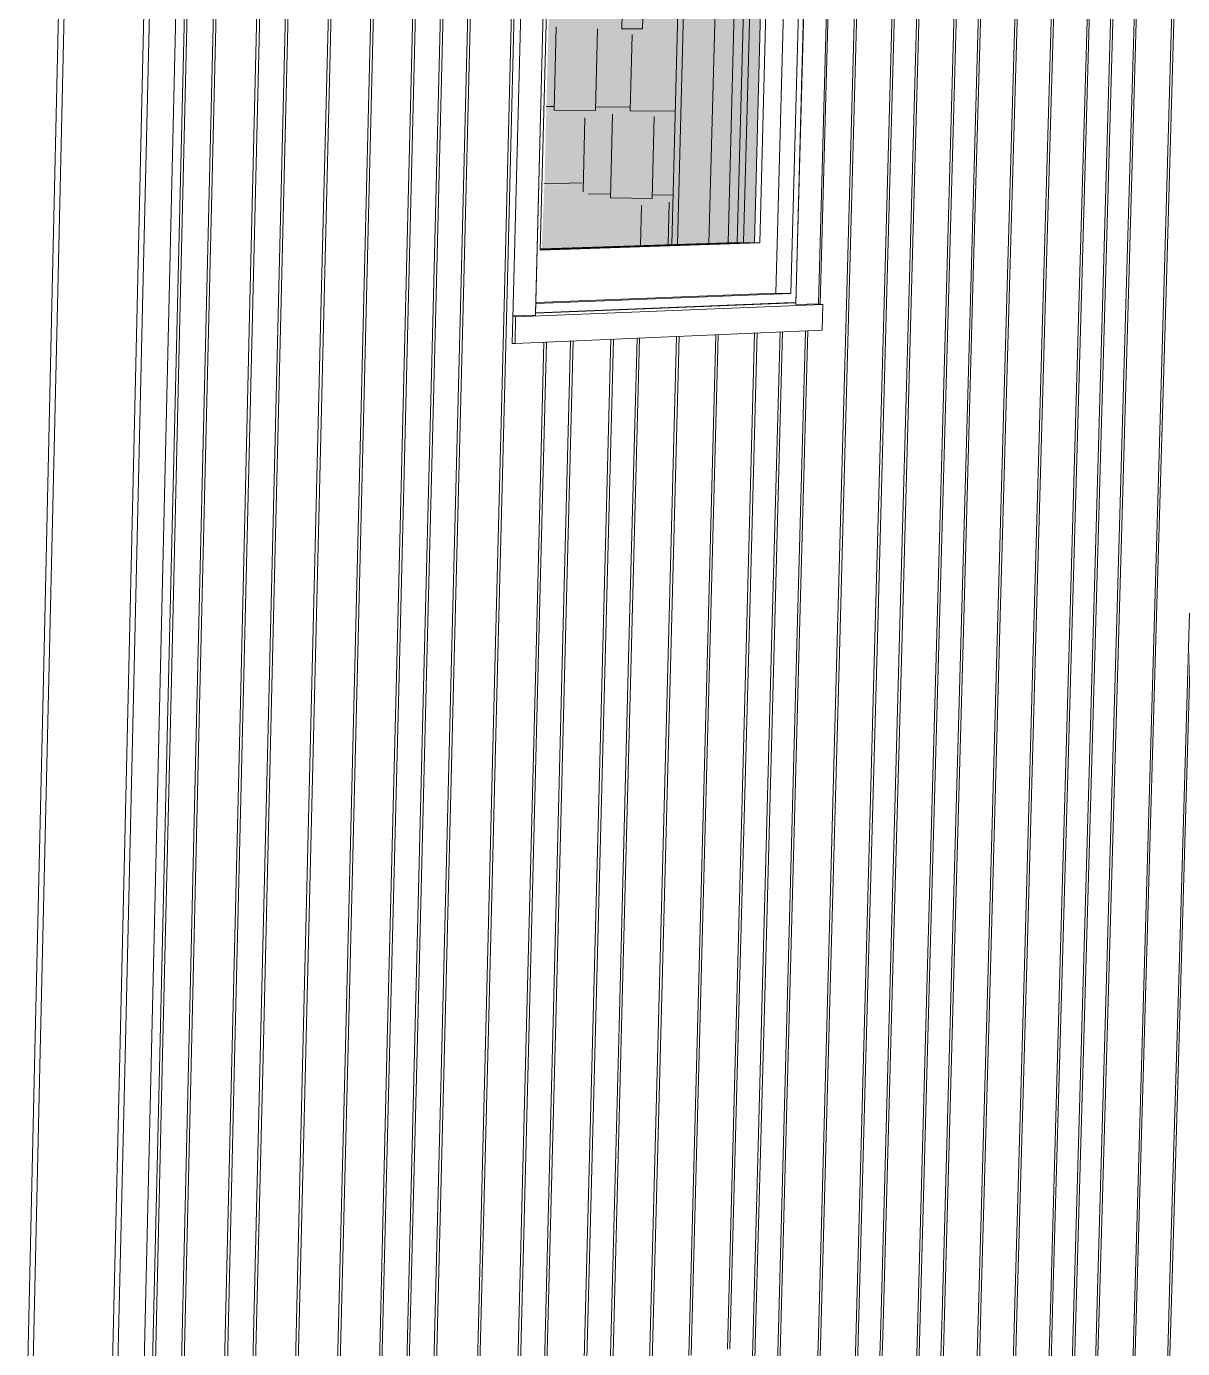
# Model space of a CAD drawing. Header units: inches. Extents: x 5690 to 5695, y -585 to 907.
# Drawn here: x 5694.6851 to 5694.7855, y 381.9184 to 382.0332 of the extents above; entities that cross this region are included whole.
import ezdxf

# ---------------------------------------------------------------- set-up
doc = ezdxf.new("R2010")
doc.units = ezdxf.units.IN
doc.header["$MEASUREMENT"] = 0
doc.layers.add('A-GLAZ-1', color=151, linetype='Continuous', lineweight=13, transparency=0.75)
for name, color, linetype, lineweight in [('A-GLAZ-2', 151, 'Continuous', 9), ('A-WALL-1', 113, 'Continuous', 9), ('A-WALL-PATT-1', 111, 'Continuous', 9), ('I-WALL', 2, 'Continuous', 13), ('I-WALL-1', 2, 'Continuous', 9), ('M-HVAC-DUCT', 70, 'Continuous', 9)]:
    doc.layers.add(name, color=color, linetype=linetype, lineweight=lineweight)

# ---------------------------------------------------------------- blocks, each defined once
blk = doc.blocks.new('FP_128-3D View 1 Copy 1 Copy 1 Copy 1')
at = {"layer": 'A-WALL-PATT-1'}
for p, q in [((-8118.3187, 382.03295), (-8118.31852, 382.04022)), ((-8118.3169, 382.03295), (-8118.31671, 382.04022)), ((-8118.32458, 382.02589), (-8118.32439, 382.03313)), ((-8118.32099, 382.02587), (-8118.32081, 382.03296)), ((-8118.3187, 382.03295), (-8118.3169, 382.03295)), ((-8118.31799, 382.02584), (-8118.31782, 382.03247)), ((-8118.32526, 382.02621), (-8118.32457, 382.02621)), ((-8118.32098, 382.02618), (-8118.31798, 382.02616)), ((-8118.32458, 382.02589), (-8118.32099, 382.02587)), ((-8118.32207, 382.01881), (-8118.3219, 382.02524)), ((-8118.31969, 382.01829), (-8118.3195, 382.02554)), ((-8118.31799, 382.02584), (-8118.31407, 382.02581)), ((-8118.31608, 382.01824), (-8118.31589, 382.02535)), ((-8118.32162, 382.01863), (-8118.31968, 382.0186)), ((-8118.31969, 382.01829), (-8118.31608, 382.01824)), ((-8118.31607, 382.01856), (-8118.31426, 382.01853)), ((-8118.31467, 382.01422), (-8118.31458, 382.0179)), ((-8118.31709, 382.01415), (-8118.317, 382.01762))]:
    blk.add_line(p, q, dxfattribs=at)
blk = doc.blocks.new('FP_131-3D View 1 Copy 1 Copy 1 Copy 1')
at = {"layer": 'A-WALL-PATT-1'}
for p, q in [((-8118.3573, 382.00779), (-8118.35653, 382.04057)), ((-8118.35706, 382.0078), (-8118.35629, 382.04057)), ((-8118.35479, 382.00789), (-8118.35401, 382.04056)), ((-8118.35455, 382.0079), (-8118.35377, 382.04056)), ((-8118.35101, 382.00804), (-8118.35023, 382.04055)), ((-8118.35077, 382.00805), (-8118.34999, 382.04055)), ((-8118.34854, 382.00813), (-8118.34776, 382.04055)), ((-8118.3483, 382.00814), (-8118.34752, 382.04055)), ((-8118.34482, 382.00828), (-8118.34403, 382.04054)), ((-8118.34458, 382.00829), (-8118.3438, 382.04054)), ((-8118.34113, 382.00842), (-8118.34035, 382.04054)), ((-8118.3409, 382.00843), (-8118.34011, 382.04054)), ((-8118.33748, 382.00857), (-8118.33669, 382.04053)), ((-8118.33725, 382.00858), (-8118.33646, 382.04053)), ((-8118.33509, 382.00866), (-8118.3343, 382.04053)), ((-8118.33486, 382.00867), (-8118.33407, 382.04053)), ((-8118.33272, 382.00875), (-8118.33192, 382.04052)), ((-8118.33249, 382.00876), (-8118.33169, 382.04052)), ((-8118.32892, 382.0089), (-8118.32812, 382.04052)), ((-8118.32869, 382.00891), (-8118.32789, 382.04051)), ((-8118.29917, 382.01006), (-8118.29835, 382.04046)), ((-8118.29897, 382.01007), (-8118.29814, 382.04046)), ((-8118.2959, 382.01019), (-8118.29507, 382.04046)), ((-8118.29569, 382.0102), (-8118.29487, 382.04046)), ((-8118.29376, 382.01027), (-8118.29293, 382.04045)), ((-8118.29355, 382.01028), (-8118.29272, 382.04045)), ((-8118.29053, 382.0104), (-8118.2897, 382.04045)), ((-8118.29033, 382.01041), (-8118.2895, 382.04045)), ((-8118.28842, 382.01048), (-8118.28759, 382.04044)), ((-8118.28822, 382.01049), (-8118.28738, 382.04044)), ((-8118.28524, 382.01061), (-8118.28441, 382.04044)), ((-8118.28504, 382.01061), (-8118.2842, 382.04044)), ((-8118.28209, 382.01073), (-8118.28125, 382.04043)), ((-8118.28189, 382.01074), (-8118.28105, 382.04043)), ((-8118.27897, 382.01085), (-8118.27813, 382.04043)), ((-8118.27877, 382.01086), (-8118.27793, 382.04043)), ((-8118.27692, 382.01093), (-8118.27608, 382.04042)), ((-8118.27672, 382.01094), (-8118.27588, 382.04042)), ((-8118.27489, 382.01101), (-8118.27404, 382.04042)), ((-8118.27469, 382.01102), (-8118.27385, 382.04042)), ((-8118.27163, 382.01114), (-8118.27078, 382.04041)), ((-8118.27143, 382.01114), (-8118.27059, 382.04041)), ((-8118.27573, 381.98171), (-8118.27489, 382.01101)), ((-8118.27553, 381.98172), (-8118.27469, 382.01102)), ((-8118.27489, 382.01101), (-8118.27489, 382.01101)), ((-8118.27469, 382.01102), (-8118.27469, 382.01102)), ((-8118.27247, 381.98197), (-8118.27163, 382.01114)), ((-8118.27228, 381.98198), (-8118.27143, 382.01114)), ((-8118.27163, 382.01114), (-8118.27163, 382.01114)), ((-8118.27143, 382.01114), (-8118.27143, 382.01114)), ((-8118.3, 381.97978), (-8118.29917, 382.01006)), ((-8118.29979, 381.97979), (-8118.29897, 382.01007)), ((-8118.29917, 382.01006), (-8118.29917, 382.01006)), ((-8118.29897, 382.01007), (-8118.29897, 382.01007)), ((-8118.29673, 381.98004), (-8118.2959, 382.01019)), ((-8118.29652, 381.98005), (-8118.29569, 382.0102)), ((-8118.2959, 382.01019), (-8118.2959, 382.01019)), ((-8118.29569, 382.0102), (-8118.29569, 382.0102)), ((-8118.29459, 381.98021), (-8118.29376, 382.01027)), ((-8118.29438, 381.98022), (-8118.29355, 382.01028)), ((-8118.29376, 382.01027), (-8118.29376, 382.01027)), ((-8118.29355, 382.01028), (-8118.29355, 382.01028)), ((-8118.29136, 381.98046), (-8118.29053, 382.0104)), ((-8118.29116, 381.98048), (-8118.29033, 382.01041)), ((-8118.29053, 382.0104), (-8118.29053, 382.0104)), ((-8118.29033, 382.01041), (-8118.29033, 382.01041)), ((-8118.28925, 381.98063), (-8118.28842, 382.01048)), ((-8118.28905, 381.98065), (-8118.28822, 382.01049)), ((-8118.28842, 382.01048), (-8118.28842, 382.01048)), ((-8118.28822, 382.01049), (-8118.28822, 382.01049)), ((-8118.28608, 381.98088), (-8118.28524, 382.01061)), ((-8118.28588, 381.9809), (-8118.28504, 382.01061)), ((-8118.28524, 382.01061), (-8118.28524, 382.01061)), ((-8118.28504, 382.01061), (-8118.28504, 382.01061)), ((-8118.28293, 381.98113), (-8118.28209, 382.01073)), ((-8118.28273, 381.98115), (-8118.28189, 382.01074)), ((-8118.28209, 382.01073), (-8118.28209, 382.01073)), ((-8118.28189, 382.01074), (-8118.28189, 382.01074)), ((-8118.27981, 381.98138), (-8118.27897, 382.01085)), ((-8118.27961, 381.9814), (-8118.27877, 382.01086)), ((-8118.27897, 382.01085), (-8118.27897, 382.01085)), ((-8118.27877, 382.01086), (-8118.27877, 382.01086)), ((-8118.27776, 381.98155), (-8118.27692, 382.01093)), ((-8118.27756, 381.98156), (-8118.27672, 382.01094)), ((-8118.27692, 382.01093), (-8118.27692, 382.01093)), ((-8118.27672, 382.01094), (-8118.27672, 382.01094)), ((-8118.33351, 381.97711), (-8118.33272, 382.00875)), ((-8118.33328, 381.97713), (-8118.33249, 382.00876)), ((-8118.33272, 382.00875), (-8118.33272, 382.00875)), ((-8118.33249, 382.00876), (-8118.33249, 382.00876)), ((-8118.32972, 381.97741), (-8118.32892, 382.0089)), ((-8118.32949, 381.97743), (-8118.32869, 382.00891)), ((-8118.32892, 382.0089), (-8118.32892, 382.0089)), ((-8118.32869, 382.00891), (-8118.32869, 382.00891)), ((-8118.35807, 381.97516), (-8118.3573, 382.00779)), ((-8118.35782, 381.97517), (-8118.35706, 382.0078)), ((-8118.3573, 382.00779), (-8118.3573, 382.00779)), ((-8118.35706, 382.0078), (-8118.35706, 382.0078)), ((-8118.35556, 381.97536), (-8118.35479, 382.00789)), ((-8118.35532, 381.97537), (-8118.35455, 382.0079)), ((-8118.35479, 382.00789), (-8118.35479, 382.00789)), ((-8118.35455, 382.0079), (-8118.35455, 382.0079)), ((-8118.35178, 381.97566), (-8118.35101, 382.00804)), ((-8118.35154, 381.97567), (-8118.35077, 382.00805)), ((-8118.35101, 382.00804), (-8118.35101, 382.00804)), ((-8118.35077, 382.00805), (-8118.35077, 382.00805)), ((-8118.34931, 381.97585), (-8118.34854, 382.00813)), ((-8118.34908, 381.97587), (-8118.3483, 382.00814)), ((-8118.34854, 382.00813), (-8118.34854, 382.00813)), ((-8118.3483, 382.00814), (-8118.3483, 382.00814)), ((-8118.3456, 381.97615), (-8118.34482, 382.00828)), ((-8118.34536, 381.97617), (-8118.34458, 382.00829)), ((-8118.34482, 382.00828), (-8118.34482, 382.00828)), ((-8118.34458, 382.00829), (-8118.34458, 382.00829)), ((-8118.34192, 381.97644), (-8118.34113, 382.00842)), ((-8118.34168, 381.97646), (-8118.3409, 382.00843)), ((-8118.34113, 382.00842), (-8118.34113, 382.00842)), ((-8118.3409, 382.00843), (-8118.3409, 382.00843)), ((-8118.33827, 381.97673), (-8118.33748, 382.00857)), ((-8118.33804, 381.97675), (-8118.33725, 382.00858)), ((-8118.33748, 382.00857), (-8118.33748, 382.00857)), ((-8118.33725, 382.00858), (-8118.33725, 382.00858)), ((-8118.33589, 381.97692), (-8118.33509, 382.00866)), ((-8118.33565, 381.97694), (-8118.33486, 382.00867)), ((-8118.33509, 382.00866), (-8118.33509, 382.00866)), ((-8118.33486, 382.00867), (-8118.33486, 382.00867)), ((-8118.30791, 381.97915), (-8118.30718, 382.00654)), ((-8118.30769, 381.97916), (-8118.30696, 382.00655)), ((-8118.3057, 381.97932), (-8118.30497, 382.00664)), ((-8118.30549, 381.97934), (-8118.30476, 382.00665)), ((-8118.30351, 381.9795), (-8118.30277, 382.00674)), ((-8118.3033, 381.97951), (-8118.30256, 382.00674)), ((-8118.32618, 381.97769), (-8118.32547, 382.00575)), ((-8118.32596, 381.97771), (-8118.32524, 382.00576)), ((-8118.32387, 381.97788), (-8118.32315, 382.00585)), ((-8118.32364, 381.97789), (-8118.32293, 382.00586)), ((-8118.32039, 381.97815), (-8118.31966, 382.006)), ((-8118.32016, 381.97817), (-8118.31944, 382.00601)), ((-8118.31811, 381.97834), (-8118.31738, 382.0061)), ((-8118.31789, 381.97835), (-8118.31716, 382.00611)), ((-8118.31468, 381.97861), (-8118.31395, 382.00625)), ((-8118.31446, 381.97863), (-8118.31373, 382.00626)), ((-8118.31128, 381.97888), (-8118.31055, 382.00636)), ((-8118.31106, 381.9789), (-8118.31033, 382.00636)), ((-8118.28356, 381.95168), (-8118.28273, 381.98115)), ((-8118.28273, 381.98115), (-8118.28273, 381.98115)), ((-8118.28064, 381.95203), (-8118.27981, 381.98138)), ((-8118.28044, 381.95205), (-8118.27961, 381.9814)), ((-8118.27981, 381.98138), (-8118.27981, 381.98138)), ((-8118.27961, 381.9814), (-8118.27961, 381.9814)), ((-8118.2786, 381.95227), (-8118.27776, 381.98155)), ((-8118.2784, 381.95229), (-8118.27756, 381.98156)), ((-8118.27776, 381.98155), (-8118.27776, 381.98155)), ((-8118.27756, 381.98156), (-8118.27756, 381.98156)), ((-8118.27657, 381.95251), (-8118.27573, 381.98171)), ((-8118.27637, 381.95254), (-8118.27553, 381.98172)), ((-8118.27573, 381.98171), (-8118.27573, 381.98171)), ((-8118.27553, 381.98172), (-8118.27553, 381.98172)), ((-8118.27331, 381.9529), (-8118.27247, 381.98197)), ((-8118.27312, 381.95293), (-8118.27228, 381.98198)), ((-8118.27247, 381.98197), (-8118.27247, 381.98197)), ((-8118.27228, 381.98198), (-8118.27228, 381.98198)), ((-8118.27028, 381.95327), (-8118.26944, 381.98221)), ((-8118.27009, 381.95329), (-8118.26925, 381.98222)), ((-8118.29755, 381.95), (-8118.29673, 381.98004)), ((-8118.29734, 381.95002), (-8118.29652, 381.98005)), ((-8118.29673, 381.98004), (-8118.29673, 381.98004)), ((-8118.29652, 381.98005), (-8118.29652, 381.98005)), ((-8118.29541, 381.95026), (-8118.29459, 381.98021)), ((-8118.29521, 381.95028), (-8118.29438, 381.98022)), ((-8118.29459, 381.98021), (-8118.29459, 381.98021)), ((-8118.29438, 381.98022), (-8118.29438, 381.98022)), ((-8118.29219, 381.95064), (-8118.29136, 381.98046)), ((-8118.29199, 381.95067), (-8118.29116, 381.98048)), ((-8118.29136, 381.98046), (-8118.29136, 381.98046)), ((-8118.29116, 381.98048), (-8118.29116, 381.98048)), ((-8118.29008, 381.95089), (-8118.28925, 381.98063)), ((-8118.28988, 381.95092), (-8118.28905, 381.98065)), ((-8118.28925, 381.98063), (-8118.28925, 381.98063)), ((-8118.28905, 381.98065), (-8118.28905, 381.98065)), ((-8118.28691, 381.95128), (-8118.28608, 381.98088)), ((-8118.28671, 381.9513), (-8118.28588, 381.9809)), ((-8118.28608, 381.98088), (-8118.28608, 381.98088)), ((-8118.28588, 381.9809), (-8118.28588, 381.9809)), ((-8118.28376, 381.95165), (-8118.28293, 381.98113)), ((-8118.28293, 381.98113), (-8118.28293, 381.98113)), ((-8118.31209, 381.94826), (-8118.31128, 381.97888)), ((-8118.31187, 381.94828), (-8118.31106, 381.9789)), ((-8118.31128, 381.97888), (-8118.31128, 381.97888)), ((-8118.31106, 381.9789), (-8118.31106, 381.9789)), ((-8118.30872, 381.94866), (-8118.30791, 381.97915)), ((-8118.30851, 381.94869), (-8118.30769, 381.97916)), ((-8118.30791, 381.97915), (-8118.30791, 381.97915)), ((-8118.30769, 381.97916), (-8118.30769, 381.97916)), ((-8118.30652, 381.94892), (-8118.3057, 381.97932)), ((-8118.3063, 381.94895), (-8118.30549, 381.97934)), ((-8118.3057, 381.97932), (-8118.3057, 381.97932)), ((-8118.30549, 381.97934), (-8118.30549, 381.97934)), ((-8118.30433, 381.94919), (-8118.30351, 381.9795)), ((-8118.30411, 381.94921), (-8118.3033, 381.97951)), ((-8118.30351, 381.9795), (-8118.30351, 381.9795)), ((-8118.3033, 381.97951), (-8118.3033, 381.97951)), ((-8118.30082, 381.94961), (-8118.3, 381.97978)), ((-8118.30061, 381.94963), (-8118.29979, 381.97979)), ((-8118.3, 381.97978), (-8118.3, 381.97978)), ((-8118.29979, 381.97979), (-8118.29979, 381.97979)), ((-8118.32698, 381.94647), (-8118.32618, 381.97769)), ((-8118.32675, 381.9465), (-8118.32596, 381.97771)), ((-8118.32618, 381.97769), (-8118.32618, 381.97769)), ((-8118.32596, 381.97771), (-8118.32596, 381.97771)), ((-8118.32467, 381.94675), (-8118.32387, 381.97788)), ((-8118.32444, 381.94678), (-8118.32364, 381.97789)), ((-8118.32387, 381.97788), (-8118.32387, 381.97788)), ((-8118.32364, 381.97789), (-8118.32364, 381.97789)), ((-8118.32119, 381.94717), (-8118.32039, 381.97815)), ((-8118.32097, 381.94719), (-8118.32016, 381.97817)), ((-8118.32039, 381.97815), (-8118.32039, 381.97815)), ((-8118.32016, 381.97817), (-8118.32016, 381.97817)), ((-8118.31891, 381.94744), (-8118.31811, 381.97834)), ((-8118.31869, 381.94746), (-8118.31789, 381.97835)), ((-8118.31811, 381.97834), (-8118.31811, 381.97834)), ((-8118.31789, 381.97835), (-8118.31789, 381.97835)), ((-8118.31548, 381.94785), (-8118.31468, 381.97861)), ((-8118.31527, 381.94788), (-8118.31446, 381.97863)), ((-8118.31468, 381.97861), (-8118.31468, 381.97861)), ((-8118.31446, 381.97863), (-8118.31446, 381.97863)), ((-8118.33906, 381.94502), (-8118.33827, 381.97673)), ((-8118.33883, 381.94505), (-8118.33804, 381.97675)), ((-8118.33827, 381.97673), (-8118.33827, 381.97673)), ((-8118.33804, 381.97675), (-8118.33804, 381.97675)), ((-8118.33667, 381.94531), (-8118.33589, 381.97692)), ((-8118.33644, 381.94534), (-8118.33565, 381.97694)), ((-8118.33589, 381.97692), (-8118.33589, 381.97692)), ((-8118.33565, 381.97694), (-8118.33565, 381.97694)), ((-8118.3343, 381.94559), (-8118.33351, 381.97711)), ((-8118.33407, 381.94562), (-8118.33328, 381.97713)), ((-8118.33351, 381.97711), (-8118.33351, 381.97711)), ((-8118.33328, 381.97713), (-8118.33328, 381.97713)), ((-8118.33051, 381.94605), (-8118.32972, 381.97741)), ((-8118.33028, 381.94607), (-8118.32949, 381.97743)), ((-8118.32972, 381.97741), (-8118.32972, 381.97741)), ((-8118.32949, 381.97743), (-8118.32949, 381.97743)), ((-8118.35256, 381.9434), (-8118.35178, 381.97566)), ((-8118.35232, 381.94343), (-8118.35154, 381.97567)), ((-8118.35178, 381.97566), (-8118.35178, 381.97566)), ((-8118.35154, 381.97567), (-8118.35154, 381.97567)), ((-8118.35009, 381.9437), (-8118.34931, 381.97585)), ((-8118.34985, 381.94373), (-8118.34908, 381.97587)), ((-8118.34931, 381.97585), (-8118.34931, 381.97585)), ((-8118.34908, 381.97587), (-8118.34908, 381.97587)), ((-8118.34638, 381.94415), (-8118.3456, 381.97615)), ((-8118.34614, 381.94417), (-8118.34536, 381.97617)), ((-8118.3456, 381.97615), (-8118.3456, 381.97615)), ((-8118.34536, 381.97617), (-8118.34536, 381.97617)), ((-8118.3427, 381.94459), (-8118.34192, 381.97644)), ((-8118.34247, 381.94461), (-8118.34168, 381.97646)), ((-8118.34192, 381.97644), (-8118.34192, 381.97644)), ((-8118.34168, 381.97646), (-8118.34168, 381.97646)), ((-8118.35883, 381.94265), (-8118.35807, 381.97516)), ((-8118.35859, 381.94268), (-8118.35782, 381.97517)), ((-8118.35807, 381.97516), (-8118.35807, 381.97516)), ((-8118.35782, 381.97517), (-8118.35782, 381.97517)), ((-8118.35633, 381.94295), (-8118.35556, 381.97536)), ((-8118.35608, 381.94298), (-8118.35532, 381.97537)), ((-8118.35556, 381.97536), (-8118.35556, 381.97536)), ((-8118.35532, 381.97537), (-8118.35532, 381.97537)), ((-8118.2774, 381.92343), (-8118.27657, 381.95251)), ((-8118.27721, 381.92346), (-8118.27637, 381.95254)), ((-8118.27657, 381.95251), (-8118.27657, 381.95251)), ((-8118.27637, 381.95254), (-8118.27637, 381.95254)), ((-8118.27415, 381.92395), (-8118.27331, 381.9529)), ((-8118.27396, 381.92398), (-8118.27312, 381.95293)), ((-8118.27331, 381.9529), (-8118.27331, 381.9529)), ((-8118.27312, 381.95293), (-8118.27312, 381.95293)), ((-8118.27112, 381.92443), (-8118.27028, 381.95327)), ((-8118.27093, 381.92446), (-8118.27009, 381.95329)), ((-8118.27028, 381.95327), (-8118.27028, 381.95327)), ((-8118.27009, 381.95329), (-8118.27009, 381.95329)), ((-8118.28753, 381.92181), (-8118.28671, 381.9513)), ((-8118.28671, 381.9513), (-8118.28671, 381.9513)), ((-8118.28459, 381.92228), (-8118.28376, 381.95165)), ((-8118.28439, 381.92231), (-8118.28356, 381.95168)), ((-8118.28376, 381.95165), (-8118.28376, 381.95165)), ((-8118.28356, 381.95168), (-8118.28356, 381.95168)), ((-8118.28147, 381.92278), (-8118.28064, 381.95203)), ((-8118.28128, 381.92281), (-8118.28044, 381.95205)), ((-8118.28064, 381.95203), (-8118.28064, 381.95203)), ((-8118.28044, 381.95205), (-8118.28044, 381.95205)), ((-8118.27943, 381.9231), (-8118.2786, 381.95227)), ((-8118.27924, 381.92314), (-8118.2784, 381.95229)), ((-8118.2786, 381.95227), (-8118.2786, 381.95227)), ((-8118.2784, 381.95229), (-8118.2784, 381.95229)), ((-8118.29623, 381.92042), (-8118.29541, 381.95026)), ((-8118.29603, 381.92045), (-8118.29521, 381.95028)), ((-8118.29541, 381.95026), (-8118.29541, 381.95026)), ((-8118.29521, 381.95028), (-8118.29521, 381.95028)), ((-8118.29302, 381.92093), (-8118.29219, 381.95064)), ((-8118.29281, 381.92096), (-8118.29199, 381.95067)), ((-8118.29219, 381.95064), (-8118.29219, 381.95064)), ((-8118.29199, 381.95067), (-8118.29199, 381.95067)), ((-8118.29091, 381.92127), (-8118.29008, 381.95089)), ((-8118.2907, 381.9213), (-8118.28988, 381.95092)), ((-8118.29008, 381.95089), (-8118.29008, 381.95089)), ((-8118.28988, 381.95092), (-8118.28988, 381.95092)), ((-8118.28774, 381.92178), (-8118.28691, 381.95128)), ((-8118.28691, 381.95128), (-8118.28691, 381.95128)), ((-8118.30514, 381.91899), (-8118.30433, 381.94919)), ((-8118.30493, 381.91903), (-8118.30411, 381.94921)), ((-8118.30433, 381.94919), (-8118.30433, 381.94919)), ((-8118.30411, 381.94921), (-8118.30411, 381.94921)), ((-8118.30164, 381.91955), (-8118.30082, 381.94961)), ((-8118.30143, 381.91959), (-8118.30061, 381.94963)), ((-8118.30082, 381.94961), (-8118.30082, 381.94961)), ((-8118.30061, 381.94963), (-8118.30061, 381.94963)), ((-8118.29837, 381.92008), (-8118.29755, 381.95)), ((-8118.29816, 381.92011), (-8118.29734, 381.95002)), ((-8118.29755, 381.95), (-8118.29755, 381.95)), ((-8118.29734, 381.95002), (-8118.29734, 381.95002)), ((-8118.31629, 381.91721), (-8118.31548, 381.94785)), ((-8118.31607, 381.91724), (-8118.31527, 381.94788)), ((-8118.31548, 381.94785), (-8118.31548, 381.94785)), ((-8118.31527, 381.94788), (-8118.31527, 381.94788)), ((-8118.31289, 381.91775), (-8118.31209, 381.94826)), ((-8118.31268, 381.91779), (-8118.31187, 381.94828)), ((-8118.31209, 381.94826), (-8118.31209, 381.94826)), ((-8118.31187, 381.94828), (-8118.31187, 381.94828)), ((-8118.30953, 381.91829), (-8118.30872, 381.94866)), ((-8118.30932, 381.91832), (-8118.30851, 381.94869)), ((-8118.30872, 381.94866), (-8118.30872, 381.94866)), ((-8118.30851, 381.94869), (-8118.30851, 381.94869)), ((-8118.30733, 381.91864), (-8118.30652, 381.94892)), ((-8118.30712, 381.91868), (-8118.3063, 381.94895)), ((-8118.30652, 381.94892), (-8118.30652, 381.94892)), ((-8118.3063, 381.94895), (-8118.3063, 381.94895)), ((-8118.32546, 381.91574), (-8118.32467, 381.94675)), ((-8118.32524, 381.91578), (-8118.32444, 381.94678)), ((-8118.32467, 381.94675), (-8118.32467, 381.94675)), ((-8118.32444, 381.94678), (-8118.32444, 381.94678)), ((-8118.32199, 381.9163), (-8118.32119, 381.94717)), ((-8118.32177, 381.91633), (-8118.32097, 381.94719)), ((-8118.32119, 381.94717), (-8118.32119, 381.94717)), ((-8118.32097, 381.94719), (-8118.32097, 381.94719)), ((-8118.31971, 381.91666), (-8118.31891, 381.94744)), ((-8118.31949, 381.9167), (-8118.31869, 381.94746)), ((-8118.31891, 381.94744), (-8118.31891, 381.94744)), ((-8118.31869, 381.94746), (-8118.31869, 381.94746)), ((-8118.33509, 381.9142), (-8118.3343, 381.94559)), ((-8118.33486, 381.91424), (-8118.33407, 381.94562)), ((-8118.3343, 381.94559), (-8118.3343, 381.94559)), ((-8118.33407, 381.94562), (-8118.33407, 381.94562)), ((-8118.3313, 381.91481), (-8118.33051, 381.94605)), ((-8118.33107, 381.91484), (-8118.33028, 381.94607)), ((-8118.33051, 381.94605), (-8118.33051, 381.94605)), ((-8118.33028, 381.94607), (-8118.33028, 381.94607)), ((-8118.32777, 381.91537), (-8118.32698, 381.94647)), ((-8118.32755, 381.91541), (-8118.32675, 381.9465)), ((-8118.32698, 381.94647), (-8118.32698, 381.94647)), ((-8118.32675, 381.9465), (-8118.32675, 381.9465)), ((-8118.34348, 381.91286), (-8118.3427, 381.94459)), ((-8118.34325, 381.9129), (-8118.34247, 381.94461)), ((-8118.3427, 381.94459), (-8118.3427, 381.94459)), ((-8118.34247, 381.94461), (-8118.34247, 381.94461)), ((-8118.33984, 381.91344), (-8118.33906, 381.94502)), ((-8118.33961, 381.91348), (-8118.33883, 381.94505)), ((-8118.33906, 381.94502), (-8118.33906, 381.94502)), ((-8118.33883, 381.94505), (-8118.33883, 381.94505)), ((-8118.33746, 381.91382), (-8118.33667, 381.94531)), ((-8118.33723, 381.91386), (-8118.33644, 381.94534)), ((-8118.33667, 381.94531), (-8118.33667, 381.94531)), ((-8118.33644, 381.94534), (-8118.33644, 381.94534)), ((-8118.35332, 381.91129), (-8118.35256, 381.9434)), ((-8118.35308, 381.91132), (-8118.35232, 381.94343)), ((-8118.35256, 381.9434), (-8118.35256, 381.9434)), ((-8118.35232, 381.94343), (-8118.35232, 381.94343)), ((-8118.35086, 381.91168), (-8118.35009, 381.9437)), ((-8118.35062, 381.91172), (-8118.34985, 381.94373)), ((-8118.35009, 381.9437), (-8118.35009, 381.9437)), ((-8118.34985, 381.94373), (-8118.34985, 381.94373)), ((-8118.34715, 381.91227), (-8118.34638, 381.94415)), ((-8118.34692, 381.91231), (-8118.34614, 381.94417)), ((-8118.34638, 381.94415), (-8118.34638, 381.94415)), ((-8118.34614, 381.94417), (-8118.34614, 381.94417)), ((-8118.35959, 381.91028), (-8118.35883, 381.94265)), ((-8118.35935, 381.91032), (-8118.35859, 381.94268)), ((-8118.35883, 381.94265), (-8118.35883, 381.94265)), ((-8118.35859, 381.94268), (-8118.35859, 381.94268)), ((-8118.35709, 381.91068), (-8118.35633, 381.94295)), ((-8118.35685, 381.91072), (-8118.35608, 381.94298)), ((-8118.35633, 381.94295), (-8118.35633, 381.94295)), ((-8118.35608, 381.94298), (-8118.35608, 381.94298)), ((-8118.27499, 381.8951), (-8118.27415, 381.92395)), ((-8118.27479, 381.89514), (-8118.27396, 381.92398)), ((-8118.27415, 381.92395), (-8118.27415, 381.92395)), ((-8118.27396, 381.92398), (-8118.27396, 381.92398)), ((-8118.27196, 381.89571), (-8118.27112, 381.92443)), ((-8118.27177, 381.89574), (-8118.27093, 381.92446)), ((-8118.27112, 381.92443), (-8118.27112, 381.92443)), ((-8118.27093, 381.92446), (-8118.27093, 381.92446)), ((-8118.2823, 381.89364), (-8118.28147, 381.92278)), ((-8118.28211, 381.89368), (-8118.28128, 381.92281)), ((-8118.28147, 381.92278), (-8118.28147, 381.92278)), ((-8118.28128, 381.92281), (-8118.28128, 381.92281)), ((-8118.28026, 381.89405), (-8118.27943, 381.9231)), ((-8118.28007, 381.89409), (-8118.27924, 381.92314)), ((-8118.27943, 381.9231), (-8118.27943, 381.9231)), ((-8118.27924, 381.92314), (-8118.27924, 381.92314)), ((-8118.27823, 381.89445), (-8118.2774, 381.92343)), ((-8118.27804, 381.89449), (-8118.27721, 381.92346)), ((-8118.2774, 381.92343), (-8118.2774, 381.92343)), ((-8118.27721, 381.92346), (-8118.27721, 381.92346)), ((-8118.28856, 381.89239), (-8118.28774, 381.92178)), ((-8118.28836, 381.89243), (-8118.28753, 381.92181)), ((-8118.28774, 381.92178), (-8118.28774, 381.92178)), ((-8118.28753, 381.92181), (-8118.28753, 381.92181)), ((-8118.28542, 381.89302), (-8118.28459, 381.92228)), ((-8118.28522, 381.89306), (-8118.28439, 381.92231)), ((-8118.28459, 381.92228), (-8118.28459, 381.92228)), ((-8118.28439, 381.92231), (-8118.28439, 381.92231)), ((-8118.29705, 381.89069), (-8118.29623, 381.92042)), ((-8118.29684, 381.89073), (-8118.29603, 381.92045)), ((-8118.29623, 381.92042), (-8118.29623, 381.92042)), ((-8118.29603, 381.92045), (-8118.29603, 381.92045)), ((-8118.29384, 381.89133), (-8118.29302, 381.92093)), ((-8118.29363, 381.89138), (-8118.29281, 381.92096)), ((-8118.29302, 381.92093), (-8118.29302, 381.92093)), ((-8118.29281, 381.92096), (-8118.29281, 381.92096)), ((-8118.29173, 381.89176), (-8118.29091, 381.92127)), ((-8118.29153, 381.8918), (-8118.2907, 381.9213)), ((-8118.29091, 381.92127), (-8118.29091, 381.92127)), ((-8118.2907, 381.9213), (-8118.2907, 381.9213)), ((-8118.30245, 381.88961), (-8118.30164, 381.91955)), ((-8118.30224, 381.88966), (-8118.30143, 381.91959)), ((-8118.30164, 381.91955), (-8118.30164, 381.91955)), ((-8118.30143, 381.91959), (-8118.30143, 381.91959)), ((-8118.29919, 381.89027), (-8118.29837, 381.92008)), ((-8118.29898, 381.89031), (-8118.29816, 381.92011)), ((-8118.29837, 381.92008), (-8118.29837, 381.92008)), ((-8118.29816, 381.92011), (-8118.29816, 381.92011)), ((-8118.30814, 381.88848), (-8118.30733, 381.91864)), ((-8118.30793, 381.88852), (-8118.30712, 381.91868)), ((-8118.30733, 381.91864), (-8118.30733, 381.91864)), ((-8118.30712, 381.91868), (-8118.30712, 381.91868)), ((-8118.30595, 381.88891), (-8118.30514, 381.91899)), ((-8118.30574, 381.88896), (-8118.30493, 381.91903)), ((-8118.30514, 381.91899), (-8118.30514, 381.91899)), ((-8118.30493, 381.91903), (-8118.30493, 381.91903))]:
    blk.add_line(p, q, dxfattribs=at)
blk = doc.blocks.new('FP_132-3D View 1 Copy 1 Copy 1 Copy 1')
at = {"layer": 'A-WALL-PATT-1'}
for p, q in [((-8118.36817, 382.00898), (-8118.36743, 382.04158)), ((-8118.3677, 382.00897), (-8118.36696, 382.04158)), ((-8118.36078, 382.00884), (-8118.36002, 382.04159)), ((-8118.3603, 382.00883), (-8118.35954, 382.04159)), ((-8118.36891, 381.97651), (-8118.36817, 382.00898)), ((-8118.36844, 381.9765), (-8118.3677, 382.00897)), ((-8118.36817, 382.00898), (-8118.36817, 382.00898)), ((-8118.3677, 382.00897), (-8118.3677, 382.00897)), ((-8118.36154, 381.97622), (-8118.36078, 382.00884)), ((-8118.36106, 381.97621), (-8118.3603, 382.00883)), ((-8118.36078, 382.00884), (-8118.36078, 382.00884)), ((-8118.3603, 382.00883), (-8118.3603, 382.00883)), ((-8118.36965, 381.94418), (-8118.36891, 381.97651)), ((-8118.36918, 381.94415), (-8118.36844, 381.9765)), ((-8118.36891, 381.97651), (-8118.36891, 381.97651)), ((-8118.36844, 381.9765), (-8118.36844, 381.9765)), ((-8118.36229, 381.94374), (-8118.36154, 381.97622)), ((-8118.36182, 381.94372), (-8118.36106, 381.97621)), ((-8118.36154, 381.97622), (-8118.36154, 381.97622)), ((-8118.36106, 381.97621), (-8118.36106, 381.97621)), ((-8118.37039, 381.91198), (-8118.36965, 381.94418)), ((-8118.36992, 381.91195), (-8118.36918, 381.94415)), ((-8118.36965, 381.94418), (-8118.36965, 381.94418)), ((-8118.36918, 381.94415), (-8118.36918, 381.94415)), ((-8118.36305, 381.9114), (-8118.36229, 381.94374)), ((-8118.36258, 381.91136), (-8118.36182, 381.94372)), ((-8118.36229, 381.94374), (-8118.36229, 381.94374)), ((-8118.36182, 381.94372), (-8118.36182, 381.94372))]:
    blk.add_line(p, q, dxfattribs=at)

msp = doc.modelspace()

# ---------------------------------------------------------------- hatches: boundary and pattern name
at = {"layer": 'A-GLAZ-1'}
for points in [[(5694.72975, 382.01378), (5694.74832, 382.01441), (5694.7494, 382.05502), (5694.73081, 382.05541), (5694.73085, 382.05536), (5694.74215, 382.05513), (5694.74108, 382.01422), (5694.72977, 382.01385)], [(5694.73736, 382.01411), (5694.74115, 382.01423), (5694.74223, 382.05515), (5694.73101, 382.05541), (5694.7301, 382.0195), (5694.73087, 382.01949), (5694.73252, 382.01924), (5694.73423, 382.01846), (5694.73569, 382.01724), (5694.73679, 382.01566), (5694.73726, 382.01439)], [(5694.72988, 382.01387), (5694.73736, 382.01411), (5694.73679, 382.01566), (5694.73569, 382.01724), (5694.73423, 382.01846), (5694.73252, 382.01924), (5694.73049, 382.01951), (5694.73009, 382.0195), (5694.72989, 382.01438)]]:
    msp.add_hatch(color=256, dxfattribs=at).paths.add_polyline_path(points, flags=0)

# ---------------------------------------------------------------- linework, layer by layer
at = {"layer": 'A-GLAZ-2'}
for p, q in [((5694.75389, 382.00909), (5694.75536, 382.06333)), ((5694.75536, 382.06333), (5694.75389, 382.00909)), ((5694.72932, 382.00811), (5694.73063, 382.05952)), ((5694.72933, 382.00828), (5694.73063, 382.05952)), ((5694.75019, 382.01), (5694.75149, 382.05843)), ((5694.7528, 382.05844), (5694.7515, 382.00997)), ((5694.75326, 382.05892), (5694.75191, 382.00901)), ((5694.75326, 382.05892), (5694.75192, 382.00918)), ((5694.72974, 382.01375), (5694.73081, 382.05543)), ((5694.74115, 382.01422), (5694.74222, 382.05514)), ((5694.74165, 382.01424), (5694.74272, 382.05513)), ((5694.74437, 382.01433), (5694.74545, 382.05506)), ((5694.74604, 382.01438), (5694.74712, 382.05497)), ((5694.74684, 382.01441), (5694.74792, 382.055)), ((5694.74847, 382.05501), (5694.74738, 382.0144)), ((5694.74832, 382.01439), (5694.7494, 382.05502)), ((5694.74832, 382.01439), (5694.7494, 382.05502)), ((5694.7494, 382.05502), (5694.74832, 382.01439)), ((5694.74987, 382.05502), (5694.74879, 382.01438)), ((5694.74879, 382.01438), (5694.72974, 382.01375)), ((5694.72976, 382.01378), (5694.74832, 382.01439)), ((5694.72976, 382.01378), (5694.74832, 382.01439)), ((5694.74832, 382.01439), (5694.72976, 382.01378)), ((5694.74738, 382.0144), (5694.72979, 382.01382)), ((5694.72981, 382.01385), (5694.74684, 382.01441)), ((5694.74832, 382.01439), (5694.74684, 382.01441)), ((5694.74832, 382.01439), (5694.74738, 382.0144)), ((5694.74832, 382.01439), (5694.74879, 382.01438)), ((5694.7515, 382.00997), (5694.72936, 382.00911)), ((5694.72941, 382.00919), (5694.75019, 382.01)), ((5694.75019, 382.01), (5694.7515, 382.00997)), ((5694.7276, 382.00794), (5694.75427, 382.00902)), ((5694.75192, 382.00918), (5694.72933, 382.00828)), ((5694.72937, 382.0083), (5694.75169, 382.00919)), ((5694.75192, 382.00918), (5694.75169, 382.00919)), ((5694.75389, 382.00909), (5694.75191, 382.00901)), ((5694.75389, 382.00909), (5694.75404, 382.00906)), ((5694.75404, 382.00906), (5694.75427, 382.00902)), ((5694.75427, 382.00902), (5694.75421, 382.0068)), ((5694.72932, 382.00811), (5694.72737, 382.00803)), ((5694.7276, 382.00794), (5694.72737, 382.00799)), ((5694.72755, 382.00564), (5694.7276, 382.00794)), ((5694.75421, 382.0068), (5694.72755, 382.00564)), ((5694.72731, 382.00565), (5694.72755, 382.00564))]:
    msp.add_line(p, q, dxfattribs=at)
at = {"layer": 'I-WALL'}
for p, q in [((5694.72731, 382.00565), (5694.7288, 382.0642)), ((5694.75551, 382.06333), (5694.75404, 382.00906)), ((5694.69847, 382.04972), (5694.6937, 381.84627))]:
    msp.add_line(p, q, dxfattribs=at)
at = {"layer": 'M-HVAC-DUCT'}
msp.add_line((5694.73006, 382.0195), (5694.73336, 382.01958), dxfattribs=at)

# ---------------------------------------------------------------- block references
at = {"layer": 'A-WALL-1'}
msp.add_blockref('FP_128-3D View 1 Copy 1 Copy 1 Copy 1', (13813.05552, 0), dxfattribs=at)
at = {"layer": 'I-WALL-1'}
for name in ['FP_131-3D View 1 Copy 1 Copy 1 Copy 1', 'FP_132-3D View 1 Copy 1 Copy 1 Copy 1']:
    msp.add_blockref(name, (13813.05552, 0), dxfattribs=at)

doc.saveas('drawing.dxf')
